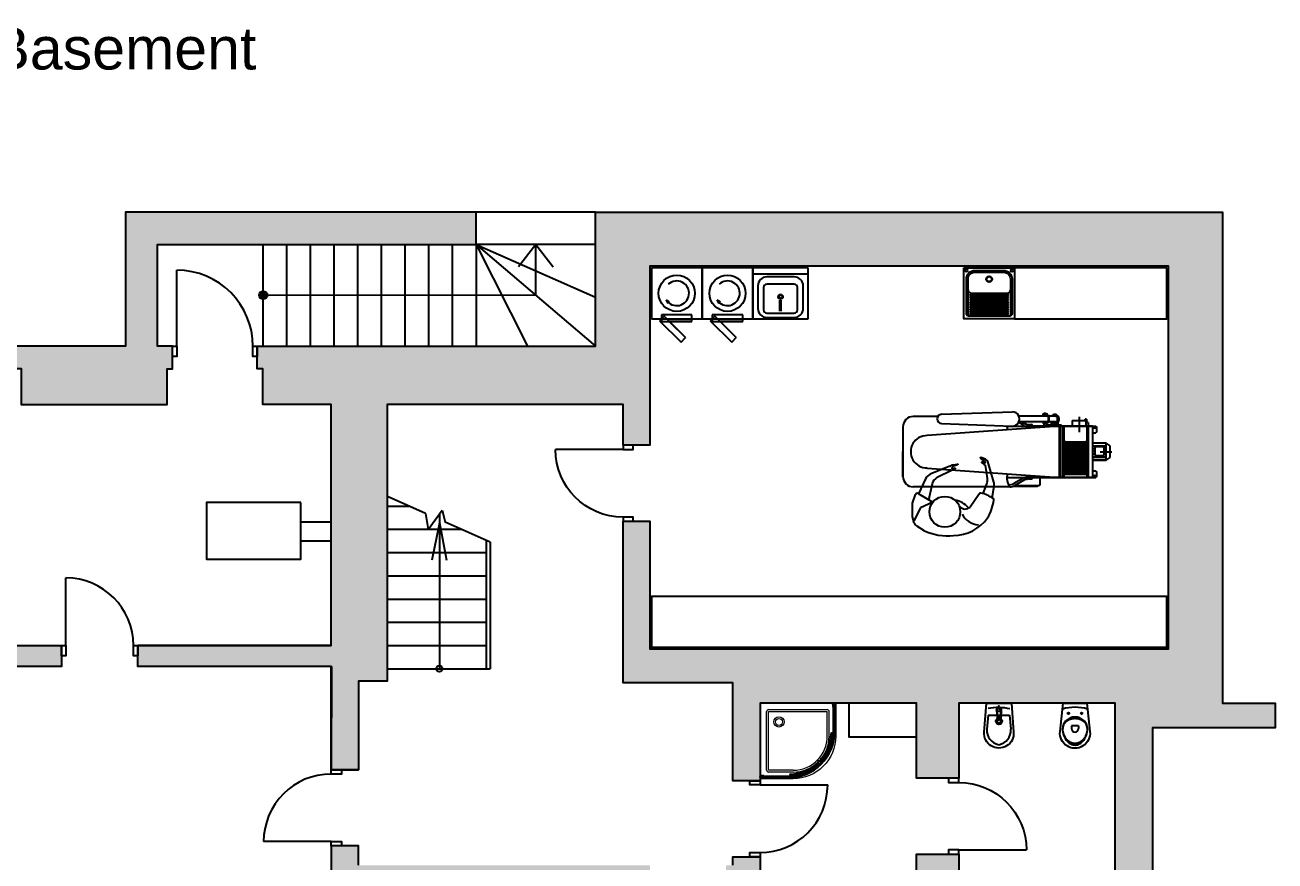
# Model space of a CAD drawing. Header units: millimetres. Extents: x 85048 to 158814, y 1395 to 38919.
# Drawn here: x 143699 to 158481, y 29027 to 38918 of the extents above; entities that cross this region are included whole.
import ezdxf

# ---------------------------------------------------------------- set-up
doc = ezdxf.new("R2010")
doc.units = ezdxf.units.MM
for name, color, linetype in [('furniture _san', 36, 'Continuous'), ('hatches', 8, 'Continuous'), ('stairs', 250, 'Continuous'), ('wall', 5, 'Continuous')]:
    doc.layers.add(name, color=color, linetype=linetype)
doc.layers.add('txt', color=7, linetype='Continuous', lineweight=13)
doc.styles.get("Standard").update_dxf_attribs({"font": 'arial.ttf'})

# ---------------------------------------------------------------- blocks, each defined once
blk = doc.blocks.new('door900')
at = {"color": 0}
for points in [[(-900, 0), (-900, 120), (-850, 120), (-850, 0), (-900, 0)], [(-50, 0), (-50, 120), (0, 120), (0, 0), (-50, 0)], [(-50, 0), (-50, -800)]]:
    blk.add_lwpolyline(points, dxfattribs=at)
blk.add_arc((-50, 0), 800, 180, 270, dxfattribs=at)
blk = doc.blocks.new('door1000')
at = {"color": 0}
for points in [[(50, 0), (50, 900)], [(50, 0), (50, -120), (0, -120), (0, 0), (50, 0)], [(1000, 0), (1000, -120), (950, -120), (950, 0), (1000, 0)]]:
    blk.add_lwpolyline(points, dxfattribs=at)
blk.add_arc((50, 0), 900, 0, 90, dxfattribs=at)
blk = doc.blocks.new('SSS')
for p, q in [((-1, 2), (0, 9)), ((10, -2), (0, 0)), ((12, 9), (2, 11)), ((8, 4), (13, 3)), ((10, 1), (11, 6)), ((16, 17), (12, 9)), ((23, 19), (21, 19)), ((10, -2), (10, -11)), ((14, -15), (16, -16))]:
    blk.add_line(p, q)
blk.add_lwpolyline([(22, 11), (20, 11, 0.414214), (18, 10), (15, -5, 0.414214), (16, -7), (18, -8)], format="xyb")
for points in [[(21, 4), (25, 3), (25, 3), (29, 25), (28, 25), (25, 26), (24, 25), (21, 4)], [(15, -24), (19, -25), (19, -24), (24, -3), (23, -3), (20, -2), (19, -2), (15, -23)]]:
    blk.add_lwpolyline(points, close=True)
blk.add_circle((11, 3), 3.6)
for centre, radius, start, end in [((0, 2), 1.8, 168.3985, 258.3985), ((2, 9), 1.8, 78.3985, 168.3985), ((11, 3), 5.4, 78.3985, 258.3985), ((20, 15), 4.5, 78.3985, 155.158), ((14, -11), 4.5, 181.639, 258.3985)]:
    blk.add_arc(centre, radius, start, end)
blk = doc.blocks.new('Kolo STANDARD PLUS 80')
at = {"color": 0, "lineweight": 0}
for p, q in [((0, 790), (1, 790)), ((1, 790), (5, 787)), ((5, 787), (10, 787)), ((34, 785), (6, 785)), ((6, 785), (6, 784)), ((6, 784), (10, 784)), ((10, 772), (6, 772)), ((6, 772), (6, 770)), ((6, 770), (7, 770)), ((7, 770), (34, 770)), ((7, 770), (7, 770)), ((10, 787), (10, 785)), ((10, 785), (12, 785)), ((10, 784), (10, 772)), ((12, 787), (25, 790)), ((12, 786), (12, 787)), ((12, 785), (12, 786)), ((20, 785), (12, 785)), ((12, 785), (12, 785)), ((12, 772), (12, 783)), ((12, 783), (34, 783)), ((34, 772), (12, 772)), ((12, 770), (20, 770)), ((25, 790), (38, 788)), ((30, 779), (30, 781)), ((31, 783), (37, 783)), ((39, 782), (31, 782)), ((31, 779), (31, 781)), ((35, 778), (31, 778)), ((34, 777), (31, 777)), ((34, 783), (34, 785)), ((34, 770), (34, 772)), ((35, 778), (35, 778)), ((37, 776), (35, 776)), ((36, 777), (37, 777)), ((38, 788), (39, 788)), ((38, 787), (38, 784)), ((38, 778), (38, 777)), ((38, 778), (39, 778)), ((38, 768), (38, 775)), ((39, 788), (39, 787)), ((39, 787), (39, 768)), ((39, 787), (307, 787)), ((39, 783), (307, 783)), ((39, 776), (307, 776)), ((39, 769), (307, 769)), ((39, 768), (39, 768)), ((70, 90), (70, 710)), ((350, 730), (90, 730)), ((90, 90), (90, 710)), ((350, 710), (90, 710)), ((315, 776), (315, 783)), ((315, 766), (315, 773)), ((315, 773), (315, 773)), ((315, 773), (315, 773)), ((316, 759), (315, 766)), ((315, 765), (316, 765)), ((316, 769), (317, 755)), ((317, 751), (316, 759)), ((317, 773), (317, 770)), ((317, 770), (322, 770)), ((317, 755), (325, 755)), ((327, 752), (317, 749)), ((325, 754), (318, 754)), ((318, 754), (318, 751)), ((318, 751), (327, 753)), ((318, 750), (318, 751)), ((319, 784), (319, 783)), ((320, 782), (320, 784)), ((325, 755), (325, 754)), ((327, 775), (327, 783)), ((327, 753), (327, 752)), ((601, 640), (602, 641)), ((604, 637), (601, 640)), ((607, 641), (604, 644)), ((604, 644), (604, 643)), ((606, 637), (604, 637)), ((605, 635), (612, 642)), ((611, 626), (605, 632)), ((606, 634), (613, 642)), ((612, 627), (606, 633)), ((608, 640), (607, 641)), ((614, 623), (609, 617)), ((609, 616), (610, 614)), ((612, 626), (612, 625)), ((612, 625), (612, 625)), ((612, 625), (614, 623)), ((614, 614), (612, 615)), ((613, 615), (612, 614)), ((620, 635), (613, 627)), ((616, 618), (613, 616)), ((614, 614), (613, 616)), ((614, 642), (620, 636)), ((621, 634), (614, 626)), ((614, 624), (617, 622)), ((614, 614), (615, 612)), ((614, 614), (616, 613)), ((615, 613), (614, 612)), ((616, 609), (614, 610)), ((615, 642), (621, 637)), ((616, 620), (618, 618)), ((616, 618), (617, 617)), ((618, 616), (616, 613)), ((618, 616), (617, 617)), ((623, 614), (617, 609)), ((620, 616), (618, 618)), ((624, 614), (622, 617)), ((625, 612), (623, 614)), ((626, 612), (625, 612)), ((625, 612), (625, 612)), ((634, 621), (626, 614)), ((626, 611), (632, 605)), ((635, 620), (627, 613)), ((627, 612), (633, 606)), ((634, 606), (642, 613)), ((635, 605), (642, 612)), ((642, 614), (636, 620)), ((642, 615), (637, 621)), ((637, 606), (637, 604)), ((637, 604), (640, 601)), ((640, 608), (641, 607)), ((640, 601), (641, 602)), ((641, 607), (644, 604)), ((644, 604), (643, 604)), ((710, 350), (710, 90)), ((730, 350), (730, 90)), ((752, 327), (749, 317)), ((750, 318), (751, 318)), ((751, 318), (753, 327)), ((754, 318), (751, 318)), ((751, 317), (759, 316)), ((753, 327), (752, 327)), ((755, 325), (754, 325)), ((754, 325), (754, 318)), ((755, 317), (755, 325)), ((769, 316), (755, 317)), ((759, 316), (766, 315)), ((765, 315), (765, 316)), ((766, 315), (773, 315)), ((769, 39), (769, 307)), ((770, 317), (770, 322)), ((773, 317), (770, 317)), ((773, 315), (773, 315)), ((773, 315), (773, 315)), ((775, 327), (783, 327)), ((776, 315), (783, 315)), ((776, 39), (776, 307)), ((782, 320), (784, 320)), ((784, 319), (783, 319)), ((783, 39), (783, 307)), ((787, 307), (787, 39)), ((710, 90), (90, 90)), ((710, 70), (90, 70)), ((770, 4), (766, 0)), ((787, 39), (768, 39)), ((768, 38), (775, 38)), ((768, 10), (770, 10)), ((770, 7), (770, 34)), ((770, 34), (772, 34)), ((770, 12), (770, 20)), ((770, 6), (770, 7)), ((772, 6), (770, 6)), ((772, 4), (770, 4)), ((772, 34), (772, 12)), ((772, 12), (783, 12)), ((784, 10), (772, 10)), ((772, 10), (772, 6)), ((772, 10), (773, 10)), ((776, 0), (772, 4)), ((773, 10), (773, 5)), ((782, 10), (773, 10)), ((773, 5), (777, 1)), ((776, 37), (776, 35)), ((777, 1), (776, 0)), ((778, 38), (777, 38)), ((777, 36), (777, 37)), ((777, 34), (777, 31)), ((778, 38), (778, 39)), ((778, 35), (778, 35)), ((778, 35), (778, 31)), ((778, 1), (782, 5)), ((780, 0), (778, 1)), ((779, 31), (781, 31)), ((779, 30), (781, 30)), ((783, 4), (780, 0)), ((782, 39), (782, 31)), ((782, 10), (784, 10)), ((782, 5), (782, 10)), ((783, 31), (783, 37)), ((783, 12), (783, 34)), ((783, 34), (785, 34)), ((783, 10), (783, 6)), ((784, 10), (783, 10)), ((783, 6), (785, 6)), ((785, 4), (783, 4)), ((787, 38), (784, 38)), ((784, 6), (784, 10)), ((784, 6), (784, 10)), ((785, 6), (784, 6)), ((785, 6), (784, 6)), ((785, 34), (785, 6)), ((785, 20), (785, 12)), ((785, 20), (785, 6)), ((785, 20), (785, 20)), ((785, 12), (785, 20)), ((786, 12), (785, 12)), ((785, 10), (787, 10)), ((785, 6), (785, 10)), ((789, 0), (785, 4)), ((787, 12), (786, 12)), ((787, 39), (788, 39)), ((790, 25), (787, 12)), ((787, 10), (787, 5)), ((787, 5), (790, 1)), ((788, 39), (788, 38)), ((788, 38), (790, 25)), ((790, 1), (789, 0))]:
    blk.add_line(p, q, dxfattribs=at)
at = {"color": 0}
for p, q in [((1, 790), (0, 789)), ((0, 789), (4, 785)), ((4, 783), (0, 780)), ((0, 780), (0, 779)), ((0, 779), (1, 778)), ((0, 779), (0, 779)), ((1, 777), (0, 776)), ((0, 776), (4, 772)), ((4, 770), (0, 766)), ((0, 766), (1, 765)), ((0, 766), (0, 766)), ((0, 766), (0, 766)), ((5, 787), (1, 790)), ((1, 778), (5, 782)), ((5, 773), (1, 777)), ((1, 765), (5, 768)), ((4, 785), (4, 783)), ((4, 772), (4, 770)), ((10, 787), (5, 787)), ((5, 782), (10, 782)), ((10, 773), (5, 773)), ((5, 768), (10, 768)), ((6, 783), (6, 785)), ((6, 785), (10, 785)), ((10, 783), (6, 783)), ((6, 770), (6, 772)), ((6, 772), (10, 772)), ((10, 770), (6, 770)), ((10, 785), (10, 787)), ((10, 782), (10, 783)), ((10, 772), (10, 773)), ((10, 768), (10, 770)), ((19, 787), (17, 787)), ((19, 769), (17, 769)), ((20, 785), (20, 786)), ((20, 785), (20, 785)), ((20, 770), (20, 770)), ((39, 787), (307, 787)), ((310, 783), (307, 783)), ((307, 783), (307, 776)), ((310, 782), (307, 782)), ((307, 778), (307, 778)), ((307, 774), (315, 774)), ((308, 777), (308, 776)), ((308, 775), (310, 775)), ((313, 783), (310, 782)), ((310, 776), (310, 778)), ((310, 778), (311, 778)), ((311, 778), (311, 776)), ((311, 775), (313, 775)), ((313, 776), (313, 783)), ((315, 773), (315, 769)), ((316, 769), (322, 769)), ((328, 775), (328, 783)), ((600, 640), (604, 645)), ((605, 635), (600, 640)), ((604, 645), (610, 640)), ((610, 640), (605, 635)), ((610, 617), (615, 622)), ((612, 615), (610, 617)), ((617, 620), (612, 615)), ((615, 622), (617, 620)), ((620, 617), (615, 612)), ((615, 612), (617, 610)), ((617, 610), (622, 615)), ((622, 615), (620, 617)), ((640, 610), (635, 605)), ((635, 605), (640, 600)), ((645, 604), (640, 610)), ((640, 600), (645, 604)), ((769, 316), (769, 322)), ((773, 315), (769, 315)), ((774, 307), (774, 315)), ((775, 328), (783, 328)), ((775, 311), (775, 313)), ((775, 308), (775, 310)), ((776, 313), (783, 313)), ((778, 311), (776, 311)), ((776, 310), (778, 310)), ((777, 308), (776, 308)), ((783, 307), (776, 307)), ((778, 310), (778, 311)), ((778, 307), (778, 307)), ((783, 313), (782, 310)), ((782, 310), (782, 307)), ((783, 310), (783, 307)), ((787, 39), (787, 307)), ((765, 1), (768, 5)), ((766, 0), (765, 1)), ((770, 4), (766, 0)), ((766, 0), (766, 0)), ((766, 0), (766, 0)), ((768, 5), (768, 10)), ((768, 10), (770, 10)), ((769, 19), (769, 17)), ((770, 20), (770, 20)), ((770, 10), (770, 6)), ((770, 6), (772, 6)), ((772, 4), (770, 4)), ((772, 6), (772, 10)), ((772, 10), (773, 10)), ((776, 0), (772, 4)), ((773, 10), (773, 5)), ((773, 5), (777, 1)), ((777, 1), (776, 0)), ((778, 1), (782, 5)), ((779, 0), (778, 1)), ((780, 0), (779, 0)), ((779, 0), (779, 0)), ((783, 4), (780, 0)), ((782, 5), (782, 10)), ((782, 10), (783, 10)), ((783, 10), (783, 6)), ((783, 6), (785, 6)), ((785, 4), (783, 4)), ((785, 20), (786, 20)), ((785, 6), (785, 10)), ((785, 10), (787, 10)), ((789, 0), (785, 4)), ((787, 19), (787, 17)), ((787, 10), (787, 5)), ((787, 5), (790, 1)), ((790, 1), (789, 0))]:
    blk.add_line(p, q, dxfattribs=at)
at = {"color": 0, "lineweight": 0}
blk.add_lwpolyline([(0, 0), (0, 800), (350, 800, -0.414214), (800, 350), (800, 0), (0, 0)], format="xyb", dxfattribs=at)
for centre, radius, start, end in [((90, 710), 20, 90, 180.0065), ((350, 350), 380, 0, 90), ((350, 350), 360, 0, 90), ((90, 90), 20, 179.9935, 270), ((710, 90), 20, 270, 0.0065)]:
    blk.add_arc(centre, radius, start, end, dxfattribs=at)
for centre, major_axis, start_param, end_param in [((27, 759), (-22.3, 22.3), -1.154774, -0.302152), ((13, 786), (0.945, 0.945), 1.533218, 2.730298), ((13, 769), (0.945, 0.945), 1.93168, 3.179171), ((27, 796), (-22.3, 22.3), 1.872948, 2.725571), ((27, 761), (-19.8, 19.8), -1.185675, -0.435284), ((27, 794), (19.8, 19.8), 3.576877, 4.327268), ((31, 781), (-1.12, 1.12), -0.785398, 0.785398), ((31, 779), (1.12, 1.12), 2.356194, 3.926991), ((31, 781), (-0.372, 0.372), -0.785398, 0.785398), ((31, 779), (0.372, 0.372), 2.356194, 3.926991), ((35, 777), (1.25, 1.25), 2.44543, 3.688035), ((36, 778), (0.558, 0.558), 2.356194, 3.926991), ((37, 784), (-0.558, 0.558), 2.356194, 3.926991), ((37, 777), (-0.372, 0.372), 2.356194, 3.926991), ((37, 775), (0.5, 0.5), 5.100511, 7.071069), ((38, 787), (-0.803, 0.803), 3.843893, 5.139016), ((38, 768), (0.803, 0.803), 4.285761, 5.580885), ((307, 307), (340, 340), 5.497787, 7.068583), ((307, 307), (-327, 327), 4.712389, 5.497787), ((316, 752), (1.99, 1.99), 1.914742, 4.005065), ((314, 753), (0.334, 0.334), 4.975055, 8.169267), ((322, 753), (22.2, 22.2), 0.88446, 1.001686), ((315, 783), (-0.434, 0.434), -0.56911, 0.785398), ((315, 776), (0.434, 0.434), 2.356194, 3.600658), ((314, 773), (1.69, 1.69), 5.497787, 6.742251), ((317, 752), (-1.43, 1.43), 0.579996, 2.203041), ((316, 751), (0.316, 0.316), 3.825718, 5.803845), ((319, 780), (1.83, 1.83), 1.087097, 3.111625), ((319, 780), (-0.923, 0.923), 3.600616, 7.937006), ((318, 779), (-0.447, 0.447), 1.618242, 4.754679), ((319, 780), (0.828, 0.828), 3.220022, 4.593607), ((322, 753), (-22.2, 22.2), -0.944882, -0.7213), ((319, 780), (1.83, 1.83), 6.054132, 6.907509), ((321, 779), (0.876, 0.876), 1.49966, 2.854642), ((321, 779), (0.341, 0.341), 2.854642, 5.904896), ((321, 779), (-0.219, 0.219), -1.522805, 1.192507), ((323, 780), (-0.627, 0.627), 0.331786, 1.522805), ((322, 781), (0.298, 0.298), 4.877233, 7.095519), ((322, 779), (0.235, 0.235), 3.189584, 6.235194), ((322, 775), (3.85, 3.85), 3.926991, 5.497787), ((327, 783), (0.441, 0.441), 5.497787, 6.9091), ((307, 307), (330, 330), 0, 0.742027), ((591, 636), (-0.61, 0.61), -1.004108, 4.041936), ((600, 628), (8.56, 8.56), 0.763636, 1.518914), ((600, 628), (7.85, 7.85), 0.658247, 1.518914), ((607, 634), (-1.47, 1.47), 0.025583, 1.596379), ((607, 634), (-0.367, 0.367), 0.025583, 1.596379), ((609, 616), (0.556, 0.556), 1.587947, 3.221055), ((611, 615), (1.1, 1.1), 3.167176, 4.737972), ((613, 628), (1.47, 1.47), 3.167176, 4.737972), ((614, 641), (1.47, 1.47), 0.025583, 1.596379), ((613, 628), (-0.367, 0.367), 1.596379, 3.167176), ((614, 641), (0.367, 0.367), 0.025583, 1.596379), ((614, 625), (0.761, 0.761), 1.596971, 3.191333), ((615, 611), (-1.1, 1.1), -0.025583, 1.545213), ((616, 609), (-0.556, 0.556), 1.491334, 3.124442), ((616, 621), (-1.16, 1.16), 2.902385, 4.498277), ((621, 616), (1.16, 1.16), 0.214112, 1.810004), ((620, 635), (0.367, 0.367), 4.737972, 6.308768), ((620, 635), (1.47, 1.47), 4.737972, 6.308768), ((625, 614), (0.761, 0.761), 3.091852, 4.686214), ((628, 613), (-1.47, 1.47), -0.025583, 1.545213), ((628, 613), (0.367, 0.367), 1.545213, 3.11601), ((634, 607), (1.47, 1.47), 3.11601, 4.686806), ((307, 307), (-327, 327), 3.926991, 4.712389), ((634, 607), (-0.367, 0.367), 1.545213, 3.11601), ((635, 620), (1.47, 1.47), 6.257602, 7.828399), ((635, 620), (-0.367, 0.367), 4.686806, 6.257602), ((636, 591), (0.61, 0.61), 0.670453, 5.716497), ((628, 600), (7.85, 7.85), 4.764272, 5.624939), ((307, 307), (-330, 330), 3.970362, 4.712389), ((628, 600), (8.56, 8.56), 4.764272, 5.519549), ((641, 614), (1.47, 1.47), 4.686806, 6.257602), ((641, 614), (0.367, 0.367), 4.686806, 6.257602), ((752, 316), (1.99, 1.99), 2.27812, 4.368444), ((751, 316), (0.316, 0.316), 0.47934, 2.457467), ((752, 317), (-1.43, 1.43), 0.938551, 2.561596), ((753, 314), (-0.334, 0.334), 2.826308, 6.02052), ((775, 322), (3.85, 3.85), 0.785398, 2.356194), ((773, 314), (-1.69, 1.69), 4.253323, 5.497787), ((776, 315), (-0.434, 0.434), 1.111731, 2.356194), ((779, 321), (0.341, 0.341), 0.378289, 3.428543), ((779, 321), (0.876, 0.876), 3.428543, 4.783526), ((780, 319), (0.828, 0.828), 1.689578, 3.063163), ((780, 319), (1.83, 1.83), 3.17156, 5.196088), ((779, 318), (-0.447, 0.447), 4.670099, 7.806536), ((779, 321), (-0.219, 0.219), 1.949085, 4.664397), ((779, 322), (0.235, 0.235), 0.047992, 3.093601), ((780, 319), (0.923, 0.923), 3.058568, 7.394959), ((780, 323), (0.627, 0.627), 3.189584, 4.380603), ((781, 322), (0.298, 0.298), 5.470852, 7.689138), ((780, 319), (1.83, 1.83), 5.658862, 6.512239), ((783, 327), (0.441, 0.441), 5.657271, 7.068583), ((753, 322), (-22.2, 22.2), 3.710703, 3.827929), ((783, 315), (0.434, 0.434), 3.926991, 5.281499), ((753, 322), (-22.2, 22.2), 3.862892, 4.086475), ((200, 200), (38.2, 38.2), 0.785398, 7.068583), ((200, 200), (25.5, 25.5), 0.785398, 7.068583), ((796, 27), (22.3, 22.3), 1.986818, 2.839441), ((794, 27), (19.8, 19.8), 1.955917, 2.706309), ((768, 38), (-0.803, 0.803), -0.868496, 0.426627), ((769, 13), (-0.945, 0.945), 1.533218, 2.780709), ((775, 37), (0.5, 0.5), 5.495302, 7.46586), ((777, 35), (1.25, 1.25), 2.59515, 3.837755), ((777, 37), (0.372, 0.372), 0.785398, 2.356194), ((778, 36), (-0.558, 0.558), 0.785398, 2.356194), ((779, 31), (-1.12, 1.12), 0.785398, 2.356194), ((779, 31), (0.372, 0.372), 2.356194, 3.926991), ((781, 31), (1.12, 1.12), 3.926991, 5.497787), ((781, 31), (-0.372, 0.372), 2.356194, 3.926991), ((784, 37), (-0.558, 0.558), -0.785398, 0.785398), ((786, 13), (0.945, 0.945), 3.552887, 4.749968), ((787, 38), (0.803, 0.803), 5.856558, 7.151681), ((761, 27), (-19.8, 19.8), 3.576877, 4.327268), ((759, 27), (-22.3, 22.3), 3.443744, 4.296367)]:
    blk.add_ellipse(centre, major_axis=major_axis, ratio=1, start_param=start_param, end_param=end_param, dxfattribs=at)
at = {"color": 0}
for centre, major_axis, start_param, end_param in [((17, 787), (-0.302, 0.302), -0.785398, 2.356194), ((17, 768), (0.302, 0.302), 0.785398, 3.926991), ((19, 786), (-0.719, 0.719), 3.926991, 5.536998), ((19, 770), (0.719, 0.719), 3.88778, 5.497787), ((307, 775), (0.344, 0.344), 0.419943, 2.047557), ((307, 775), (0.518, 0.518), 2.047557, 3.926991), ((307, 307), (340, 340), 0, 0.785398), ((307, 777), (0.248, 0.248), 5.497787, 7.068583), ((308, 776), (-0.248, 0.248), 0.785398, 2.356194), ((322, 753), (23, 23), 0.625914, 1.16457), ((310, 782), (-0.248, 0.248), 2.356194, 2.685618), ((310, 778), (0.248, 0.248), 0.785398, 2.356194), ((310, 776), (0.248, 0.248), 3.926991, 5.497787), ((311, 778), (-0.248, 0.248), 3.926991, 5.497787), ((311, 776), (-0.248, 0.248), 0.785398, 2.356194), ((313, 783), (0.248, 0.248), 5.497787, 7.398007), ((313, 776), (0.248, 0.248), 3.926991, 5.497787), ((314, 773), (0.889, 0.889), 5.497787, 6.702362), ((316, 769), (0.434, 0.434), 2.356194, 3.926991), ((322, 775), (-4.65, 4.65), 2.356194, 3.926991), ((307, 307), (317, 317), 0.047326, 0.743816), ((327, 783), (-1.24, 1.24), 3.926991, 5.338303), ((307, 307), (315, 315), 0.047496, 0.738882), ((307, 307), (-315, 315), 3.973507, 4.664893), ((307, 307), (317, 317), 5.539369, 6.235859), ((307, 307), (340, 340), 5.497787, 6.283185), ((775, 322), (-4.65, 4.65), -0.785398, 0.785398), ((769, 316), (-0.434, 0.434), 0.785398, 2.356194), ((773, 314), (0.889, 0.889), 5.864009, 7.068583), ((775, 307), (0.518, 0.518), 2.356194, 4.235628), ((776, 313), (0.248, 0.248), 0.785398, 2.356194), ((776, 311), (-0.248, 0.248), 0.785398, 2.356194), ((776, 310), (-0.248, 0.248), -0.785398, 0.785398), ((776, 308), (-0.248, 0.248), 0.785398, 2.356194), ((775, 307), (-0.344, 0.344), 2.664832, 4.292446), ((777, 307), (0.248, 0.248), 5.497787, 7.068583), ((778, 311), (0.248, 0.248), 5.497787, 7.068583), ((778, 310), (0.248, 0.248), 3.926991, 5.497787), ((782, 310), (-0.248, 0.248), 0.455975, 0.785398), ((783, 327), (1.24, 1.24), 5.657271, 7.068583), ((753, 322), (-23, 23), 3.547819, 4.086475), ((783, 313), (-0.248, 0.248), 3.597568, 5.497787), ((768, 17), (-0.302, 0.302), 0.785398, 3.926991), ((770, 19), (0.719, 0.719), 0.785398, 2.395405), ((786, 19), (0.719, 0.719), 5.458576, 7.068583), ((787, 17), (-0.302, 0.302), 0.785398, 3.926991)]:
    blk.add_ellipse(centre, major_axis=major_axis, ratio=1, start_param=start_param, end_param=end_param, dxfattribs=at)
at = {"color": 0, "lineweight": 0, "zscale": 0.5008152169937079}
for p, xscale, yscale, rotation in [((397, 743), 0.8764266297366703, 0.8764266297366703, 90), ((551, 679), 0.8764266297351813, 0.8764266297351813, 68.36710436433192)]:
    blk.add_blockref('SSS', p, dxfattribs=dict(at, xscale=xscale, yscale=yscale, rotation=rotation))
at = {"color": 0, "lineweight": 0, "extrusion": (0, 0, -1), "zscale": -0.5008152169937079}
for p, xscale, yscale, rotation in [((-679, 551), 0.8764266297419449, 0.8764266297419449, 158.3671043645073), ((-743, 397), 0.8764266297366703, 0.8764266297366703, 180)]:
    blk.add_blockref('SSS', p, dxfattribs=dict(at, xscale=xscale, yscale=yscale, rotation=rotation))
blk = doc.blocks.new('mixer4bidet(plan)')
at = {"color": 0}
for p, q in [((-28, 2), (-35, 2)), ((0, 28), (94, 21)), ((97, 18), (97, -18)), ((97, 11), (104, 11)), ((104, 13), (112, 13)), ((113, 12), (121, 12)), ((-28, -2), (-35, -2)), ((0, -28), (94, -21)), ((97, -11), (104, -11)), ((104, -13), (112, -13)), ((113, -12), (121, -12))]:
    blk.add_line(p, q, dxfattribs=at)
blk.add_circle((-42, 0), 6.91, dxfattribs=at)
for centre, radius, start, end in [((0, 0), 27.5, 45.2651, 314.7349), ((0, 0), 24.5, 55.034, 65.9105), ((15, 22), 2, 235.034, 267.8471), ((94, 18), 3, 0, 86.3288), ((0, 0), 24.5, 294.0895, 304.966), ((15, -22), 2, 92.1529, 124.966), ((94, -18), 3, 273.6712, 0)]:
    blk.add_arc(centre, radius, start, end, dxfattribs=at)
for centre, major_axis, ratio, start_param, end_param in [((0, 0), (90.3, 0), 0.221476, 4.880525, 7.685846), ((104, 0), (0, 13), 0.174484, 2.579523, 6.845255), ((104, 0), (0, -11), 0.174139, 0, 3.141593), ((112, 0), (0, 13), 0.174484, 3.141593, 6.283185), ((121, 0), (0, 12), 0.174139, 3.141593, 6.283185)]:
    blk.add_ellipse(centre, major_axis=major_axis, ratio=ratio, start_param=start_param, end_param=end_param, dxfattribs=at)
blk.add_ellipse((70, 0), major_axis=(-10, 0), ratio=0.2, dxfattribs=at)
blk = doc.blocks.new('bide')
at = {"color": 0}
for p, q in [((-127, -145), (-142, -311)), ((-127, -145), (127, -145)), ((127, -145), (142, -311))]:
    blk.add_line(p, q, dxfattribs=at)
for points in [[(-148, 0), (148, 0), (174, -346, -1.078725), (-174, -346), (-148, 0)], [(-127, -63, -0.110662), (131, -66)]]:
    blk.add_lwpolyline(points, format="xyb", dxfattribs=at)
for centre, radius in [((0, -84), 17.5), ((0, -216), 37.4), ((0, -216), 23.9)]:
    blk.add_circle(centre, radius, dxfattribs=at)
for centre, start, end in [((30, -324), 175.5479, 259.9546), ((-30, -324), 280.0454, 4.4521)]:
    blk.add_arc(centre, 172, start, end, dxfattribs=at)
at = {"color": 0, "xscale": -1, "rotation": 90}
blk.add_blockref('mixer4bidet(plan)', (0, -84), dxfattribs=at)
blk = doc.blocks.new('v1')
at = {"color": 0}
for p, q in [((41, -270), (-41, -270)), ((-41, -270), (-41, -303)), ((41, -270), (41, -303))]:
    blk.add_line(p, q, dxfattribs=at)
blk.add_lwpolyline([(-141, 0), (141, 0), (177, -339, -1.109549), (-177, -339), (-141, 0)], format="xyb", dxfattribs=at)
for centre in [(-78, -123), (78, -123)]:
    blk.add_circle(centre, 9.95, dxfattribs=at)
for centre, radius, start, end in [((0, -615), 564, 74.7124, 105.2876), ((-17, -303), 129, 156.1873, 180), ((-17, -303), 129, 156.1873, 180), ((-50, -303), 96.8, 152.905, 180), ((-9, -307), 138, 133.1854, 156.1873), ((-9, -307), 138, 133.1854, 156.1873), ((-26, -315), 124, 128.9942, 152.905), ((-3, -313), 146, 111.2448, 133.1854), ((-3, -313), 146, 111.2448, 133.1854), ((-10, -335), 149, 108.5391, 128.9942), ((0, -322), 156, 90, 111.2448), ((0, -322), 156, 90, 111.2448), ((0, -365), 180, 90, 108.5391), ((0, -322), 156, 68.7552, 90), ((0, -322), 156, 68.7552, 90), ((0, -365), 180, 71.4609, 90), ((3, -313), 146, 46.8146, 68.7552), ((3, -313), 146, 46.8146, 68.7552), ((10, -335), 149, 51.0058, 71.4609), ((9, -307), 138, 23.8127, 46.8146), ((9, -307), 138, 23.8127, 46.8146), ((26, -315), 124, 27.095, 51.0058), ((17, -303), 129, 0, 23.8127), ((17, -303), 129, 0, 23.8127), ((50, -303), 96.8, 0, 27.095), ((109, -303), 256, 180, 197.3785), ((55, -303), 202, 180, 199.4203), ((55, -303), 202, 180, 199.4203), ((28, -313), 173, 199.4203, 220.4025), ((28, -313), 173, 199.4203, 220.4025), ((56, -320), 200, 197.3785, 217.0738), ((11, -327), 151, 220.4025, 244.0498), ((11, -327), 151, 220.4025, 244.0498), ((22, -346), 157, 217.0738, 241.268), ((0, -303), 41.2, 180, 0), ((-22, -346), 157, 298.732, 322.9262), ((-11, -327), 151, 295.9502, 319.5975), ((-11, -327), 151, 295.9502, 319.5975), ((-28, -313), 173, 319.5975, 340.5797), ((-28, -313), 173, 319.5975, 340.5797), ((-56, -320), 200, 322.9262, 342.6215), ((-109, -303), 256, 342.6215, 0), ((-55, -303), 202, 340.5797, 0), ((-55, -303), 202, 340.5797, 0), ((0, -350), 125, 244.0498, 270), ((0, -350), 125, 244.0498, 270), ((0, -385), 112, 241.268, 270), ((0, -350), 125, 270, 295.9502), ((0, -350), 125, 270, 295.9502), ((0, -385), 112, 270, 298.732)]:
    blk.add_arc(centre, radius, start, end, dxfattribs=at)
blk = doc.blocks.new('СММ01 600х1855')
at = {"color": 0}
for p, q in [((-1855, 600), (-1855, 0)), ((0, 600), (-1855, 600)), ((-1255, 600), (-1255, 0)), ((-1255, 0), (-1255, 600)), ((-655, 600), (-655, 0)), ((-655, 0), (-655, 600)), ((0, 0), (0, 600)), ((0, 525), (-655, 525)), ((-655, 525), (-655, 0)), ((-165, 494), (-490, 494)), ((-596, 388), (-596, 121)), ((-528, 370), (-528, 103)), ((-165, 408), (-490, 408)), ((-127, 103), (-127, 370)), ((-59, 121), (-59, 388)), ((-1679, 222), (-1659, 181)), ((-1679, 222), (-1643, 198)), ((-1079, 222), (-1059, 181)), ((-1079, 222), (-1043, 198)), ((-334, 87), (-334, 220)), ((-321, 87), (-321, 220)), ((-1705, 30), (-1759, -24)), ((-1735, 44), (-1735, -32)), ((-1375, 44), (-1735, 44)), ((-1451, -224), (-1705, 30)), ((-1375, -32), (-1375, 44)), ((-1105, 30), (-1159, -24)), ((-1135, 44), (-1135, -32)), ((-775, 44), (-1135, 44)), ((-851, -224), (-1105, 30)), ((-775, -32), (-775, 44)), ((-655, 0), (-655, 0)), ((-655, 0), (-655, 0)), ((-655, 0), (0, 0)), ((-655, 0), (0, 0)), ((-490, 65), (-165, 65)), ((-490, 15), (-165, 15)), ((-1855, 0), (-1255, 0)), ((-1759, -24), (-1504, -278)), ((-1735, -32), (-1375, -32)), ((-1643, -32), (-1451, -224)), ((-1375, -32), (-1643, -32)), ((-1255, 0), (-655, 0)), ((-1159, -24), (-904, -278)), ((-1135, -32), (-775, -32)), ((-1043, -32), (-851, -224)), ((-775, -32), (-1043, -32)), ((-1504, -278), (-1451, -224)), ((-904, -278), (-851, -224))]:
    blk.add_line(p, q, dxfattribs=at)
for centre, radius in [((-1555, 300), 214), ((-955, 300), 214), ((-327, 259), 27.6), ((-327, 259), 19.3)]:
    blk.add_circle(centre, radius, dxfattribs=at)
for centre, radius, start, end in [((-1555, 300), 146, 212.2352, 132.898), ((-955, 300), 146, 212.2352, 132.898), ((-490, 388), 106, 90, 180), ((-165, 388), 106, 0, 90), ((-490, 370), 38.2, 90, 180), ((-165, 370), 38.2, 0, 90), ((-490, 121), 106, 180, 270), ((-490, 103), 38.2, 180, 270), ((-165, 121), 106, 270, 0), ((-165, 103), 38.2, 270, 0)]:
    blk.add_arc(centre, radius, start, end, dxfattribs=at)

msp = doc.modelspace()

# ---------------------------------------------------------------- hatches: boundary and pattern name
at = {"layer": 'furniture _san'}
h = msp.add_hatch(dxfattribs=at)
h.set_pattern_fill('_U', color=256, scale=780.046467, angle=585, style=0, pattern_type=0)
h.set_pattern_definition([(225, (155521.217, 30052.0115), (5.515761, -5.515761), [])])
h.paths.add_polyline_path([(155775, 34323), (155753, 34323), (155751, 34317), (155776, 34317)])
h.paths.add_polyline_path([(155776, 34317), (155751, 34317), (155748, 34299), (155748, 34292), (155780, 34292), (155780, 34299)])
h = msp.add_hatch(dxfattribs=at)
h.set_pattern_fill('_U', color=256, scale=780.046467, angle=585, style=0, pattern_type=0)
h.set_pattern_definition([(225, (143791.936, 33062.5436), (5.5157615, -5.5157615), [])])
h.paths.add_polyline_path([(155753, 34198), (155775, 34198), (155780, 34222), (155748, 34222)])
at = {"layer": 'hatches', "true_color": 0x474847}
h = msp.add_hatch(color=59, dxfattribs=at)
h.paths.add_polyline_path([(149036, 36702), (144886, 36702), (144886, 35116), (143590, 35116), (143590, 34852), (143655, 34852), (143655, 34426), (145380, 34426), (145380, 34851), (145445, 34851), (145445, 35116), (145266, 35116), (145266, 36322), (149036, 36322), (149036, 36702)])
h.paths.add_polyline_path([(142791, 35116), (141071, 35116), (141071, 33511), (141321, 33511), (141321, 33576), (141761, 33576), (141761, 34426), (142726, 34426), (142726, 34852), (142791, 34852), (142791, 35116)])
h.paths.add_polyline_path([(141071, 32711), (141321, 32711), (141321, 32646), (141761, 32646), (141761, 31576), (144132, 31576), (144132, 31326), (140006, 31326), (139762, 31082), (139451, 31394), (139405, 31348), (139228, 31524), (139720, 32016), (141071, 32016)])
h.paths.add_polyline_path([(139009, 30329), (138698, 30641), (138744, 30687), (138567, 30863), (138121, 30417), (138121, 28156), (138567, 27710), (138744, 27886), (138698, 27932), (139009, 28243), (138811, 28441), (138811, 30131), (139009, 30329)])
h.paths.add_polyline_path([(139808, 27444), (139497, 27133), (139451, 27179), (139274, 27002), (139720, 26556), (141071, 26556), (141071, 25861), (141321, 25861), (141321, 25926), (141761, 25926), (141761, 27246), (140006, 27246), (139808, 27444)])
h.paths.add_polyline_path([(141071, 25061), (141321, 25061), (141321, 24996), (141761, 24996), (141761, 24146), (142711, 24146), (142711, 23712), (142776, 23712), (142776, 23456), (141071, 23456)])
h.paths.add_polyline_path([(145541, 24146), (145541, 23712), (145606, 23712), (145606, 23456), (145041, 23456), (145041, 23227), (144141, 23227), (144141, 23456), (143575, 23456), (143575, 23712), (143640, 23712), (143640, 24146)])
h.paths.add_polyline_path([(146471, 24146), (146471, 23712), (146406, 23712), (146406, 23456), (146951, 23456), (146951, 21956), (148805, 21956), (148805, 22206), (148740, 22206), (148740, 22646), (147641, 22646), (147641, 25376), (149796, 25376), (149795, 24746), (149915, 24746), (149916, 25376), (151090, 25376), (151090, 25496), (147641, 25496), (147641, 28856), (151090, 28856), (151090, 28976), (147641, 28976), (147641, 29206), (147321, 29206), (147321, 24146), (146471, 24142)])
h.paths.add_polyline_path([(150906, 21956), (150906, 22206), (150971, 22206), (150971, 22646), (152071, 22646), (152071, 25376), (151990, 25376), (151990, 25496), (152071, 25496), (152071, 26296), (152391, 26296), (152391, 24146), (155521, 24146), (155521, 27646), (152391, 27646), (152071, 27646), (152071, 28856), (151990, 28856), (151990, 28976), (152071, 28976), (152071, 29077), (152391, 29077), (152391, 28286), (154241, 28286), (154241, 29107), (154741, 29107), (154741, 28286), (156591, 28286), (156591, 30896), (154741, 30896), (154741, 30007), (154241, 30007), (154241, 30896), (152391, 30896), (152391, 29977), (152071, 29977), (152071, 31136), (150771, 31136), (150771, 33046), (151086, 33046), (151086, 31536), (157221, 31536), (157221, 36063), (151086, 36063), (151086, 33946), (150771, 33946), (150771, 34427), (147981, 34427), (147981, 31156), (147641, 31156), (147641, 30106), (147321, 30106), (147321, 31326), (145032, 31326), (145032, 31576), (147321, 31576), (147321, 34427), (146510, 34427), (146510, 34851), (146445, 34851), (146445, 35116), (150446, 35116), (150445, 36703), (157861, 36703), (157861, 30896), (158481, 30896), (158481, 30601), (157031, 30601), (157031, 28541), (158481, 28541), (158481, 28246), (157161, 28246), (157161, 27486), (156211, 27486), (156211, 23456), (152761, 23456), (152761, 21956)])
h.paths.add_polyline_path([(149605, 21956), (149605, 22206), (149670, 22206), (149670, 22646), (149795, 22646), (149795, 24046), (149915, 24046), (149915, 22646), (150041, 22646), (150041, 22206), (150106, 22206), (150106, 21956), (149605, 21956)], flags=17)
at = {"layer": 'stairs', "true_color": 0x000000}
msp.add_hatch(color=18, dxfattribs=at).paths.add_polyline_path([(146516, 35672, -1), (146516, 35770, -1)])

# ---------------------------------------------------------------- linework, layer by layer
at = {"layer": 'furniture _san'}
for p, q in [((154538, 34312, -2), (155376, 34341, -2)), ((155740, 34292, -2), (155740, 34316, -2)), ((155742, 34317, -2), (155785, 34317, -2)), ((155745, 34290, -2), (155753, 34323, -2)), ((155748, 34292, -2), (155748, 34317, -2)), ((155749, 34317, -2), (155777, 34317, -2)), ((155750, 34317, -2), (155778, 34317, -2)), ((155775, 34323, -2), (155753, 34323, -2)), ((155782, 34290, -2), (155775, 34323, -2)), ((155780, 34292, -2), (155780, 34317, -2)), ((155787, 34292, -2), (155787, 34316, -2)), ((155801, 34214, -2), (155801, 34298, -2)), ((155811, 34298, -2), (155801, 34298, -2)), ((155811, 34214, -2), (155811, 34298, -2)), ((154081, 34164, -2), (154081, 33575, -2)), ((154493, 34286, -2), (154203, 34286, -2)), ((154367, 34063, -2), (155923, 34174, -2)), ((154538, 34203, -2), (155372, 34173, -2)), ((155311, 34173, -2), (156361, 34173, -2)), ((155506, 34182, -2), (155448, 34215, -2)), ((155801, 34222, -2), (155452, 34222, -2)), ((155801, 34290, -2), (155453, 34290, -2)), ((155518, 34204, -2), (155487, 34222, -2)), ((155540, 34173, -2), (155540, 34146, -2)), ((156324, 34173, -2), (155544, 34173, -2)), ((155566, 34191, -2), (155602, 34191, -2)), ((155610, 34181, -2), (155610, 34183, -2)), ((155618, 34173, -2), (155658, 34173, -2)), ((155735, 34290, -2), (155735, 34290, -2)), ((155736, 34292, -2), (155791, 34292, -2)), ((155740, 34222, -2), (155740, 34206, -2)), ((155742, 34205, -2), (155785, 34205, -2)), ((155747, 34222, -2), (155753, 34198, -2)), ((155748, 34222, -2), (155748, 34205, -2)), ((155748, 34205, -2), (155748, 34173, -2)), ((155748, 34205, -2), (155780, 34205, -2)), ((155753, 34198, -2), (155764, 34198, -2)), ((155775, 34198, -2), (155764, 34198, -2)), ((155780, 34222, -2), (155775, 34198, -2)), ((155780, 34222, -2), (155780, 34205, -2)), ((155780, 34205, -2), (155780, 34173, -2)), ((155787, 34222, -2), (155787, 34206, -2)), ((155793, 34290, -2), (155793, 34290, -2)), ((155796, 34185, -2), (155956, 34185, -2)), ((155956, 34185, -2), (155796, 34185, -2)), ((155796, 34185, -2), (155796, 34173, -2)), ((155796, 34173, -2), (155956, 34173, -2)), ((155811, 34214, -2), (155801, 34214, -2)), ((155877, 34290, -2), (155811, 34290, -2)), ((155877, 34222, -2), (155811, 34222, -2)), ((155836, 34185, -2), (155836, 34221, -2)), ((155836, 34219, -2), (155916, 34219, -2)), ((155856, 34185, -2), (155856, 34219, -2)), ((155863, 34185, -2), (155863, 34203, -2)), ((155863, 34203, -2), (155888, 34203, -2)), ((155888, 34185, -2), (155888, 34203, -2)), ((155896, 34185, -2), (155896, 34219, -2)), ((155916, 34185, -2), (155916, 34221, -2)), ((155934, 33564, -2), (155934, 34173, -2)), ((155934, 34162, -2), (155934, 33576, -2)), ((155946, 33564, -2), (155946, 34173, -2)), ((155956, 34173, -2), (155956, 34185, -2)), ((155970, 33564, -2), (155970, 34173, -2)), ((155987, 33564, -2), (155987, 34173, -2)), ((156084, 34240, -2), (156244, 34240, -2)), ((156084, 34240, -2), (156084, 34173, -2)), ((156164, 34282, -2), (156164, 34102, -2)), ((156234, 34240, -2), (156234, 34253, -2)), ((156253, 34253, -2), (156234, 34253, -2)), ((156244, 34240, -2), (156244, 34173, -2)), ((156273, 34213, -2), (156244, 34213, -2)), ((156253, 34253, -2), (156253, 34213, -2)), ((156259, 33564, -2), (156259, 34173, -2)), ((156273, 34213, -2), (156273, 34173, -2)), ((156276, 33564, -2), (156276, 34173, -2)), ((156324, 34173, -2), (156324, 33564, -2)), ((156324, 34173, -2), (156324, 33564, -2)), ((156361, 34173, -2), (156369, 34165, -2)), ((156369, 34165, -2), (156369, 34101, -2)), ((156324, 34093, -2), (156361, 34093, -2)), ((156369, 34101, -2), (156361, 34093, -2)), ((154081, 33573, -2), (154081, 33871, -2)), ((155995, 33611, -2), (155995, 33979, -2)), ((156003, 33987, -2), (156243, 33987, -2)), ((156243, 33963, -2), (156003, 33963, -2)), ((156003, 33962, -2), (156243, 33962, -2)), ((156003, 33631, -2), (156003, 33959, -2)), ((156003, 33941, -2), (156243, 33941, -2)), ((156243, 33940, -2), (156003, 33940, -2)), ((156243, 33935, -2), (156003, 33935, -2)), ((156003, 33933, -2), (156243, 33933, -2)), ((156003, 33913, -2), (156243, 33913, -2)), ((156243, 33911, -2), (156003, 33911, -2)), ((156243, 33906, -2), (156003, 33906, -2)), ((156003, 33905, -2), (156243, 33905, -2)), ((156003, 33884, -2), (156243, 33884, -2)), ((156243, 33883, -2), (156003, 33883, -2)), ((156243, 33878, -2), (156003, 33878, -2)), ((156003, 33877, -2), (156243, 33877, -2)), ((156003, 33856, -2), (156243, 33856, -2)), ((156243, 33855, -2), (156003, 33855, -2)), ((156243, 33850, -2), (156003, 33850, -2)), ((156241, 33968, -2), (156005, 33968, -2)), ((156006, 33969, -2), (156240, 33969, -2)), ((156023, 33979, -2), (156223, 33979, -2)), ((156243, 33631, -2), (156243, 33959, -2)), ((156251, 33611, -2), (156251, 33979, -2)), ((156484, 33969, -2), (156324, 33969, -2)), ((156324, 33938, -2), (156484, 33938, -2)), ((156324, 33906, -2), (156356, 33906, -2)), ((156324, 33874, -2), (156356, 33874, -2)), ((156356, 33929, -2), (156458, 33929, -2)), ((156356, 33826, -2), (156356, 33929, -2)), ((156414, 33869, -2), (156550, 33869, -2)), ((156458, 33929, -2), (156458, 33826, -2)), ((156532, 33937, -2), (156484, 33969, -2)), ((156484, 33769, -2), (156484, 33969, -2)), ((156532, 33801, -2), (156532, 33937, -2)), ((154634, 33699, -2), (154665, 33715, -2)), ((154667, 33715, -2), (154726, 33723, -2)), ((154716, 33709, -2), (154680, 33698, -2)), ((154728, 33715, -2), (154716, 33709, -2)), ((154730, 33721, -2), (154730, 33718, -2)), ((154996, 33800, -2), (154996, 33798, -2)), ((154997, 33794, -2), (155007, 33785, -2)), ((155056, 33780, -2), (155001, 33802, -2)), ((155007, 33785, -2), (155039, 33766, -2)), ((155012, 33739, -2), (155049, 33712, -2)), ((155019, 33745, -2), (155013, 33744, -2)), ((155048, 33735, -2), (155020, 33745, -2)), ((155040, 33765, -2), (155052, 33739, -2)), ((155052, 33708, -2), (155079, 33551, -2)), ((155084, 33756, -2), (155058, 33779, -2)), ((155157, 33507, -2), (155086, 33753, -2)), ((156003, 33849, -2), (156243, 33849, -2)), ((156003, 33828, -2), (156243, 33828, -2)), ((156243, 33827, -2), (156003, 33827, -2)), ((156243, 33822, -2), (156003, 33822, -2)), ((156003, 33821, -2), (156243, 33821, -2)), ((156003, 33800, -2), (156243, 33800, -2)), ((156243, 33799, -2), (156003, 33799, -2)), ((156243, 33794, -2), (156003, 33794, -2)), ((156003, 33793, -2), (156243, 33793, -2)), ((156003, 33772, -2), (156243, 33772, -2)), ((156243, 33771, -2), (156003, 33771, -2)), ((156243, 33766, -2), (156003, 33766, -2)), ((156003, 33764, -2), (156243, 33764, -2)), ((156003, 33744, -2), (156243, 33744, -2)), ((156243, 33742, -2), (156003, 33742, -2)), ((156243, 33737, -2), (156003, 33737, -2)), ((156003, 33736, -2), (156243, 33736, -2)), ((156003, 33715, -2), (156243, 33715, -2)), ((156243, 33714, -2), (156003, 33714, -2)), ((156243, 33709, -2), (156003, 33709, -2)), ((156003, 33708, -2), (156243, 33708, -2)), ((156324, 33842, -2), (156356, 33842, -2)), ((156324, 33810, -2), (156484, 33810, -2)), ((156324, 33778, -2), (156484, 33778, -2)), ((156324, 33769, -2), (156484, 33769, -2)), ((156356, 33826, -2), (156458, 33826, -2)), ((156484, 33769, -2), (156532, 33801, -2)), ((154367, 33676, -2), (155923, 33565, -2)), ((154634, 33699, -2), (154404, 33602, -2)), ((154657, 33648, -2), (154484, 33562, -2)), ((154699, 33665, -2), (154657, 33648, -2)), ((154679, 33697, -2), (154661, 33675, -2)), ((154664, 33670, -2), (154693, 33673, -2)), ((154695, 33673, -2), (154700, 33670, -2)), ((155311, 33564, -2), (155698, 33564, -2)), ((155311, 33564, -2), (156361, 33564, -2)), ((155518, 33564, -2), (155392, 33492, -2)), ((155540, 33592, -2), (155540, 33564, -2)), ((156324, 33564, -2), (155544, 33564, -2)), ((155610, 33557, -2), (155610, 33556, -2)), ((155698, 33564, -2), (155698, 33475, -2)), ((156003, 33687, -2), (156243, 33687, -2)), ((156243, 33686, -2), (156003, 33686, -2)), ((156243, 33681, -2), (156003, 33681, -2)), ((156003, 33680, -2), (156243, 33680, -2)), ((156003, 33659, -2), (156243, 33659, -2)), ((156243, 33658, -2), (156003, 33658, -2)), ((156243, 33653, -2), (156003, 33653, -2)), ((156003, 33652, -2), (156243, 33652, -2)), ((156003, 33631, -2), (156243, 33631, -2)), ((156243, 33630, -2), (156003, 33630, -2)), ((156003, 33603, -2), (156243, 33603, -2)), ((156242, 33625, -2), (156004, 33625, -2)), ((156004, 33624, -2), (156242, 33624, -2)), ((156023, 33611, -2), (156223, 33611, -2)), ((156324, 33644, -2), (156361, 33644, -2)), ((156361, 33644, -2), (156369, 33636, -2)), ((156369, 33572, -2), (156361, 33564, -2)), ((156369, 33636, -2), (156369, 33572, -2)), ((155344, 33453, -2), (154203, 33453, -2)), ((154267, 33370, -2), (154350, 33549, -2)), ((154387, 33300, -2), (154429, 33492, -2)), ((155074, 33495, -2), (155027, 33373, -2)), ((155137, 33322, -2), (155160, 33461, -2)), ((155386, 33460, -2), (155673, 33460, -2)), ((155518, 33535, -2), (155405, 33470, -2)), ((155406, 33470, -2), (155690, 33470, -2)), ((155566, 33548, -2), (155602, 33548, -2)), ((155698, 33475, -2), (155673, 33460, -2)), ((154194, 33095, -2), (154196, 33259, -2)), ((154196, 33259, -2), (154230, 33363, -2)), ((154260, 33374, -2), (154435, 33272, -2)), ((154435, 33272, -2), (154287, 33205, -2)), ((154978, 33364, -2), (154875, 33214, -2)), ((154287, 33205, -2), (154211, 33052, -2)), ((147321, 33034, -4), (146962, 33034, -4)), ((154215, 33026, -2), (154205, 33047, -2)), ((154329, 32937, -2), (154253, 32985, -2)), ((154686, 32879, -2), (154686, 32879, -2)), ((147321, 32809, -4), (146962, 32809, -4))]:
    msp.add_line(p, q, dxfattribs=at)
at = {"layer": 'furniture _san', "elevation": -3}
for points in [[(154801, 36043), (155401, 36043), (155401, 35443), (154801, 35443), (154801, 36043)], [(157201, 36043), (155401, 36043), (155401, 35443), (157201, 35443), (157201, 36043)], [(154891, 35745), (155311, 35745)], [(155341, 35473), (154861, 35473)], [(151086, 31556), (157201, 31556), (157201, 32156), (151106, 32156), (151106, 31556)], [(154241, 30896), (153441, 30896), (153441, 30496), (154241, 30496), (154241, 30896)]]:
    msp.add_lwpolyline(points, dxfattribs=at)
for points in [[(154861, 35473, -0.414214), (154831, 35503), (154831, 35913, -0.414214), (154931, 36013), (155271, 36013, -0.414214), (155371, 35913), (155371, 35503, -0.414214), (155341, 35473)], [(154861, 35473, -0.414214), (154851, 35483), (154851, 35913, -0.414214), (154931, 35993), (155271, 35993, -0.414214), (155351, 35913), (155351, 35483, -0.414214), (155341, 35473, -0.414214)]]:
    msp.add_lwpolyline(points, format="xyb", dxfattribs=at)
for points in [[(155321, 35730), (154881, 35730, 1), (154881, 35714), (155321, 35714, 1)], [(155321, 35702), (154881, 35702, 1), (154881, 35686), (155321, 35686, 1)], [(155321, 35674), (154881, 35674, 1), (154881, 35658), (155321, 35658, 1)], [(155321, 35646), (154881, 35646, 1), (154881, 35630), (155321, 35630, 1)], [(155321, 35618), (154881, 35618, 1), (154881, 35602), (155321, 35602, 1)], [(155321, 35590), (154881, 35590, 1), (154881, 35574), (155321, 35574, 1)], [(155321, 35562), (154881, 35562, 1), (154881, 35546), (155321, 35546, 1)], [(155321, 35562), (154881, 35562, 1), (154881, 35546), (155321, 35546, 1)], [(155321, 35534), (154881, 35534, 1), (154881, 35518), (155321, 35518, 1)], [(155321, 35506), (154881, 35506, 1), (154881, 35490), (155321, 35490, 1)]]:
    msp.add_lwpolyline(points, format="xyb", close=True, dxfattribs=at)
at = {"layer": 'furniture _san', "elevation": -4}
msp.add_lwpolyline([(146962, 33269), (145845, 33269), (145845, 32597), (146962, 32597)], close=True, dxfattribs=at)
at = {"layer": 'furniture _san'}
for centre, radius in [((154830, 36013, -3), 15), ((155101, 35911, -3), 35), ((155101, 35911, -3), 30), ((155371, 36013, -3), 15)]:
    msp.add_circle(centre, radius, dxfattribs=at)
for centre, start, end in [((154891, 35785, -3), 180, 270), ((155311, 35785, -3), 270, 0)]:
    msp.add_arc(centre, 40, start, end, dxfattribs=at)
for centre, major_axis, start_param, end_param in [((154540, 34257, -2), (-38.5, -38.5), 3.926991, 7.033677), ((155376, 34257, -2), (-59.3, -59.3), 0.749984, 3.926991), ((155742, 34316, -2), (1.14, -1.14), 2.356194, 3.926991), ((155785, 34316, -2), (-1.14, -1.14), 2.356194, 3.926991), ((155876, 34256, -2), (37.3, -37.3), 0.074193, 3.237216), ((154203, 34164, -2), (86, -86), 2.356194, 3.926991), ((155491, 34180, -2), (128, -128), 3.952742, 4.217461), ((155566, 34287, -2), (86, -86), -1.308997, -1.131243), ((155566, 34287, -2), (-67.9, -67.9), 0.261799, 0.785398), ((155602, 34183, -2), (5.66, -5.66), 0.785398, 2.356194), ((155618, 34181, -2), (-5.66, -5.66), 5.497787, 7.068583), ((155736, 34290, -2), (1.14, -1.14), 2.356194, 3.926991), ((155742, 34206, -2), (-1.14, -1.14), 5.497787, 7.068583), ((155785, 34206, -2), (1.14, -1.14), -0.785398, 0.785398), ((155791, 34290, -2), (-1.14, -1.14), 2.356194, 3.926991), ((155876, 34256, -2), (-37.3, -37.3), 6.187562, 6.208992), ((155877, 34256, -2), (23.8, -23.8), -0.785398, 2.356194), ((156349, 34153, -2), (-5.09, -5.09), 2.356194490038496, 8.639379797218082), ((154364, 33869, -2), (-135, -135), 3.906663, 7.088911), ((156003, 33979, -2), (5.66, -5.66), 2.356194, 3.926991), ((156003, 33979, -2), (5.66, -5.66), 3.926991, 8.63938), ((156003, 33979, -2), (3.4, -3.4), 0.785398, 7.068583), ((156023, 33959, -2), (14.1, -14.1), 2.356194, 3.926991), ((156223, 33959, -2), (-14.1, -14.1), 2.356194, 3.926991), ((156243, 33979, -2), (5.66, -5.66), 2.356194, 7.068583), ((156243, 33979, -2), (3.4, -3.4), 0.785398, 7.068583), ((156243, 33979, -2), (5.66, -5.66), 0.785398, 2.356194), ((154668, 33709, -2), (4.41, -4.41), 2.493985, 2.809149), ((154727, 33720, -2), (-2.21, -2.21), 2.428512, 4.064781), ((154727, 33718, -2), (-2.21, -2.21), 1.238352, 2.428512), ((154999, 33797, -2), (2.21, -2.21), 3.609496, 4.799655), ((154999, 33799, -2), (2.21, -2.21), 1.973227, 3.609496), ((155014, 33741, -2), (-2.21, -2.21), 4.133503, 6.449206), ((155019, 33742, -2), (-2.21, -2.21), 3.569122, 4.133503), ((155037, 33764, -2), (-2.21, -2.21), 2.792377, 3.387455), ((155049, 33738, -2), (-2.21, -2.21), 0.427529, 2.792377), ((155045, 33707, -2), (-4.41, -4.41), 2.424044, 3.307613), ((155053, 33774, -2), (4.41, -4.41), 1.658063, 1.973227), ((155080, 33752, -2), (-4.41, -4.41), 2.637308, 3.228859), ((154203, 33575, -2), (-86, -86), 5.497787, 7.068583), ((154444, 33506, -2), (73.6, -73.6), 2.757324, 3.496016), ((154530, 33469, -2), (-73.6, -73.6), 4.387033, 5.281911), ((154663, 33673, -2), (2.21, -2.21), 3.245631, 5.610478), ((154681, 33695, -2), (2.21, -2.21), 2.650552, 3.245631), ((154693, 33670, -2), (2.21, -2.21), 1.904505, 2.468886), ((154698, 33668, -2), (2.21, -2.21), -0.411198, 1.904505), ((155491, 33559, -2), (-128, -128), 5.21956, 6.120288), ((155602, 33556, -2), (-5.66, -5.66), 0.785398, 2.356194), ((155618, 33557, -2), (-5.66, -5.66), 4.378018, 5.497787), ((156003, 33611, -2), (-5.66, -5.66), 0.785398, 5.497787), ((156003, 33611, -2), (-5.66, -5.66), 5.497787, 7.068583), ((156003, 33611, -2), (3.4, -3.4), 0.785398, 7.068583), ((156023, 33631, -2), (-14.1, -14.1), 5.497787, 7.068583), ((156023, 33631, -2), (-14.1, -14.1), 5.497787, 7.068583), ((156223, 33631, -2), (14.1, -14.1), -0.785398, 0.785398), ((156223, 33631, -2), (14.1, -14.1), -0.785398, 0.785398), ((156243, 33611, -2), (-5.66, -5.66), 2.356194, 7.068583), ((156243, 33611, -2), (3.4, -3.4), 0.785398, 7.068583), ((156243, 33611, -2), (-5.66, -5.66), 0.785398, 2.356194), ((156349, 33584, -2), (-5.09, -5.09), 2.356194488730413, 8.63937979591), ((154977, 33532, -2), (-73.6, -73.6), 1.986901, 2.530882), ((155057, 33478, -2), (73.6, -73.6), 0.621184, 1.066511), ((155344, 33575, -2), (-67.9, -67.9), 0.61804, 1.308997), ((155344, 33575, -2), (-86, -86), 0.785398, 1.308997), ((155566, 33452, -2), (67.9, -67.9), 2.356194, 2.879793), ((154250, 33356, -2), (14.7, -14.7), 1.826144, 3.612648), ((154577, 33158, -2), (-129, -129), 2.356194490191577, 8.639379797371163), ((154656, 33042, -2), (-182, -182), 3.057006, 3.770945), ((154998, 33359, -2), (-14.7, -14.7), 3.711283, 5.271643), ((154920, 33003, -2), (-273, -273), 3.297064, 3.711283), ((154580, 33381, -2), (412, -412), 0.254828, 0.6356), ((155135, 33297, -2), (-14.7, -14.7), 2.206396, 3.297064), ((154817, 33273, -2), (58.1, -58.1), 4.622736, 6.278882), ((154988, 33236, -2), (164, -164), 4.406648, 5.431785), ((154298, 33094, -2), (-73.6, -73.6), 5.484269, 5.961586), ((154308, 33073, -2), (-73.6, -73.6), 5.961586, 6.504486), ((154679, 33375, -2), (-351, -351), 0.786618, 1.735465), ((154608, 33539, -2), (-470, -470), 0.350319, 0.892667)]:
    msp.add_ellipse(centre, major_axis=major_axis, ratio=1, start_param=start_param, end_param=end_param, dxfattribs=at)
for p in [(155534, 34197, -2), (155547, 33546, -2)]:
    msp.add_point(p, dxfattribs=at)
at = {"layer": 'stairs', "color": 18, "true_color": 0x000000}
for p, q in [((150446, 36703, -2), (149036, 36702, -2)), ((146516, 35116, 3), (146516, 36322, 5)), ((146796, 35116, 3), (146796, 36322, 5)), ((147076, 35116, 3), (147076, 36322, 5)), ((147356, 35116, 3), (147356, 36322, 5)), ((147636, 35116, 3), (147636, 36322, 5)), ((147916, 35116, 3), (147916, 36322, 5)), ((148196, 35116, 3), (148196, 36322, 5)), ((148476, 35116, 3), (148476, 36322, 5)), ((148756, 35116, 3), (148756, 36322, 5)), ((149036, 36322, 0), (150446, 35116, -2)), ((149036, 36322, 0), (149640, 35116, 0)), ((149036, 36322, 0), (150446, 35697, 0)), ((149036, 36322, 0), (149036, 35116, -4)), ((150446, 36322, -2), (149036, 36322, -2)), ((149741, 36322, -2), (149536, 36056, -4)), ((149741, 35719, -1), (149741, 36322, 1)), ((149741, 36322, -2), (149946, 36056, -4)), ((149740, 35720, 4), (146516, 35719, 4)), ((148435, 33140, -3927), (147994, 33336, -3927)), ((147981, 33226, -24), (148240, 33226, -178)), ((148435, 33140, -3927), (148466, 32950, -2011)), ((148466, 32950, -2011), (148632, 33179, -3927)), ((148599, 33133, -16), (148599, 31301, -1)), ((148632, 33179, -3927), (148668, 33036, -3927)), ((148599, 33027, -15), (148512, 32584, -15)), ((148599, 33027, -15), (148685, 32584, -15)), ((149201, 32799, -3927), (148668, 33036, -3927)), ((147981, 32951, -24), (148858, 32951, -90)), ((149151, 32821, -108), (149151, 31301, -92)), ((147981, 32676, -24), (149151, 32676, -112)), ((149201, 32799, -1934), (149201, 31301, -1919)), ((147981, 32401, -24), (149151, 32401, -112)), ((147981, 32126, -24), (149151, 32126, -112)), ((149151, 32201, -112), (149151, 31301, -112)), ((147981, 31851, -24), (149151, 31851, -112)), ((147981, 31576, -24), (149151, 31576, -112)), ((147981, 31301, -4), (149201, 31301, -1919))]:
    msp.add_line(p, q, dxfattribs=at)
for centre, radius in [((146516, 35721, 4), 48.9), ((148599, 31301, -1), 35.9)]:
    msp.add_circle(centre, radius, dxfattribs=at)
at = {"layer": 'wall', "color": 5, "elevation": -2}
for points in [[(149036, 36702), (144886, 36702), (144886, 35116), (143590, 35116), (143590, 34852), (143655, 34852), (143655, 34426), (145380, 34426), (145380, 34851), (145445, 34851), (145445, 35116), (145266, 35116), (145266, 36322), (149036, 36322), (149036, 36702)], [(141071, 32711), (141321, 32711), (141321, 32646), (141761, 32646), (141761, 31576), (144132, 31576), (144132, 31326), (140006, 31326), (139762, 31082), (139451, 31394), (139405, 31348), (139228, 31524), (139720, 32016), (141071, 32016), (141071, 32711)]]:
    msp.add_lwpolyline(points, close=True, dxfattribs=at)
at = {"layer": 'wall', "color": 5}
for points, elevation in [([(156591, 28286), (156591, 30896), (154741, 30896), (154741, 30007), (154241, 30007), (154241, 30896), (152391, 30896), (152391, 29977), (152071, 29977), (152071, 31136), (150771, 31136), (150771, 33046), (151086, 33046), (151086, 31536), (157221, 31536), (157221, 36063), (151086, 36063), (151086, 33946), (150771, 33946), (150771, 34427), (147981, 34427), (147981, 31156), (147641, 31156), (147641, 30106), (147321, 30106), (147321, 31326), (145032, 31326), (145032, 31576), (147321, 31576), (147321, 34427), (146510, 34427), (146510, 34851), (146445, 34851), (146445, 35116), (150446, 35116), (150445, 36703), (157861, 36703), (157861, 30896), (158481, 30896), (158481, 30601), (157031, 30601), (157031, 28541)], -3), ([(147641, 28976), (147641, 29206), (147321, 29206), (147321, 24146)], -2), ([(152071, 28976), (152071, 29077), (152391, 29077), (152391, 28286)], -3), ([(154241, 28286), (154241, 29107), (154741, 29107), (154741, 28286)], -3)]:
    msp.add_lwpolyline(points, dxfattribs=dict(at, elevation=elevation))
at = {"layer": 'wall'}
for points, elevation in [([(147322, 31576), (145032, 31576)], -2), ([(145032, 31326), (145032, 31576)], -2), ([(147322, 31326), (145032, 31326)], -2), ([(147322, 31326), (147321, 30106), (147641, 30106)], -4), ([(147981, 31156), (147641, 31156)], -2), ([(147641, 31156), (147641, 30106)], 916)]:
    msp.add_lwpolyline(points, dxfattribs=dict(at, elevation=elevation))

# ---------------------------------------------------------------- block references
at = {"layer": 'furniture _san'}
for name, p in [('door1000', (145445, 35116, -2)), ('СММ01 600х1855', (152961, 35443, -3)), ('bide', (155216, 30896, -3)), ('v1', (156116, 30896, -3))]:
    msp.add_blockref(name, p, dxfattribs=at)
at = {"layer": 'furniture _san', "xscale": -1}
for p, rotation in [((150771, 33946, -3), 270), ((154741, 29107, -3), 90)]:
    msp.add_blockref('door900', p, dxfattribs=dict(at, rotation=rotation))
at = {"layer": 'furniture _san'}
for p, rotation in [((144132, 31576, -2), 180), ((147321, 29206, -2), 270), ((152391, 29977, -3), 90.00000000000001)]:
    msp.add_blockref('door900', p, dxfattribs=dict(at, rotation=rotation))
at = {"layer": 'furniture _san', "xscale": 1.119999999995343, "yscale": 1.119999999995343, "rotation": 270}
msp.add_blockref('Kolo STANDARD PLUS 80', (152391, 30896, -3), dxfattribs=at)

# ---------------------------------------------------------------- texts
at = {"layer": 'txt', "color": 250, "linetype": 'Continuous', "lineweight": 15, "ltscale": 0.13}
msp.add_text('Level Basement', height=500, dxfattribs=at).set_placement((141427, 38391, -2))

doc.saveas('drawing.dxf')
